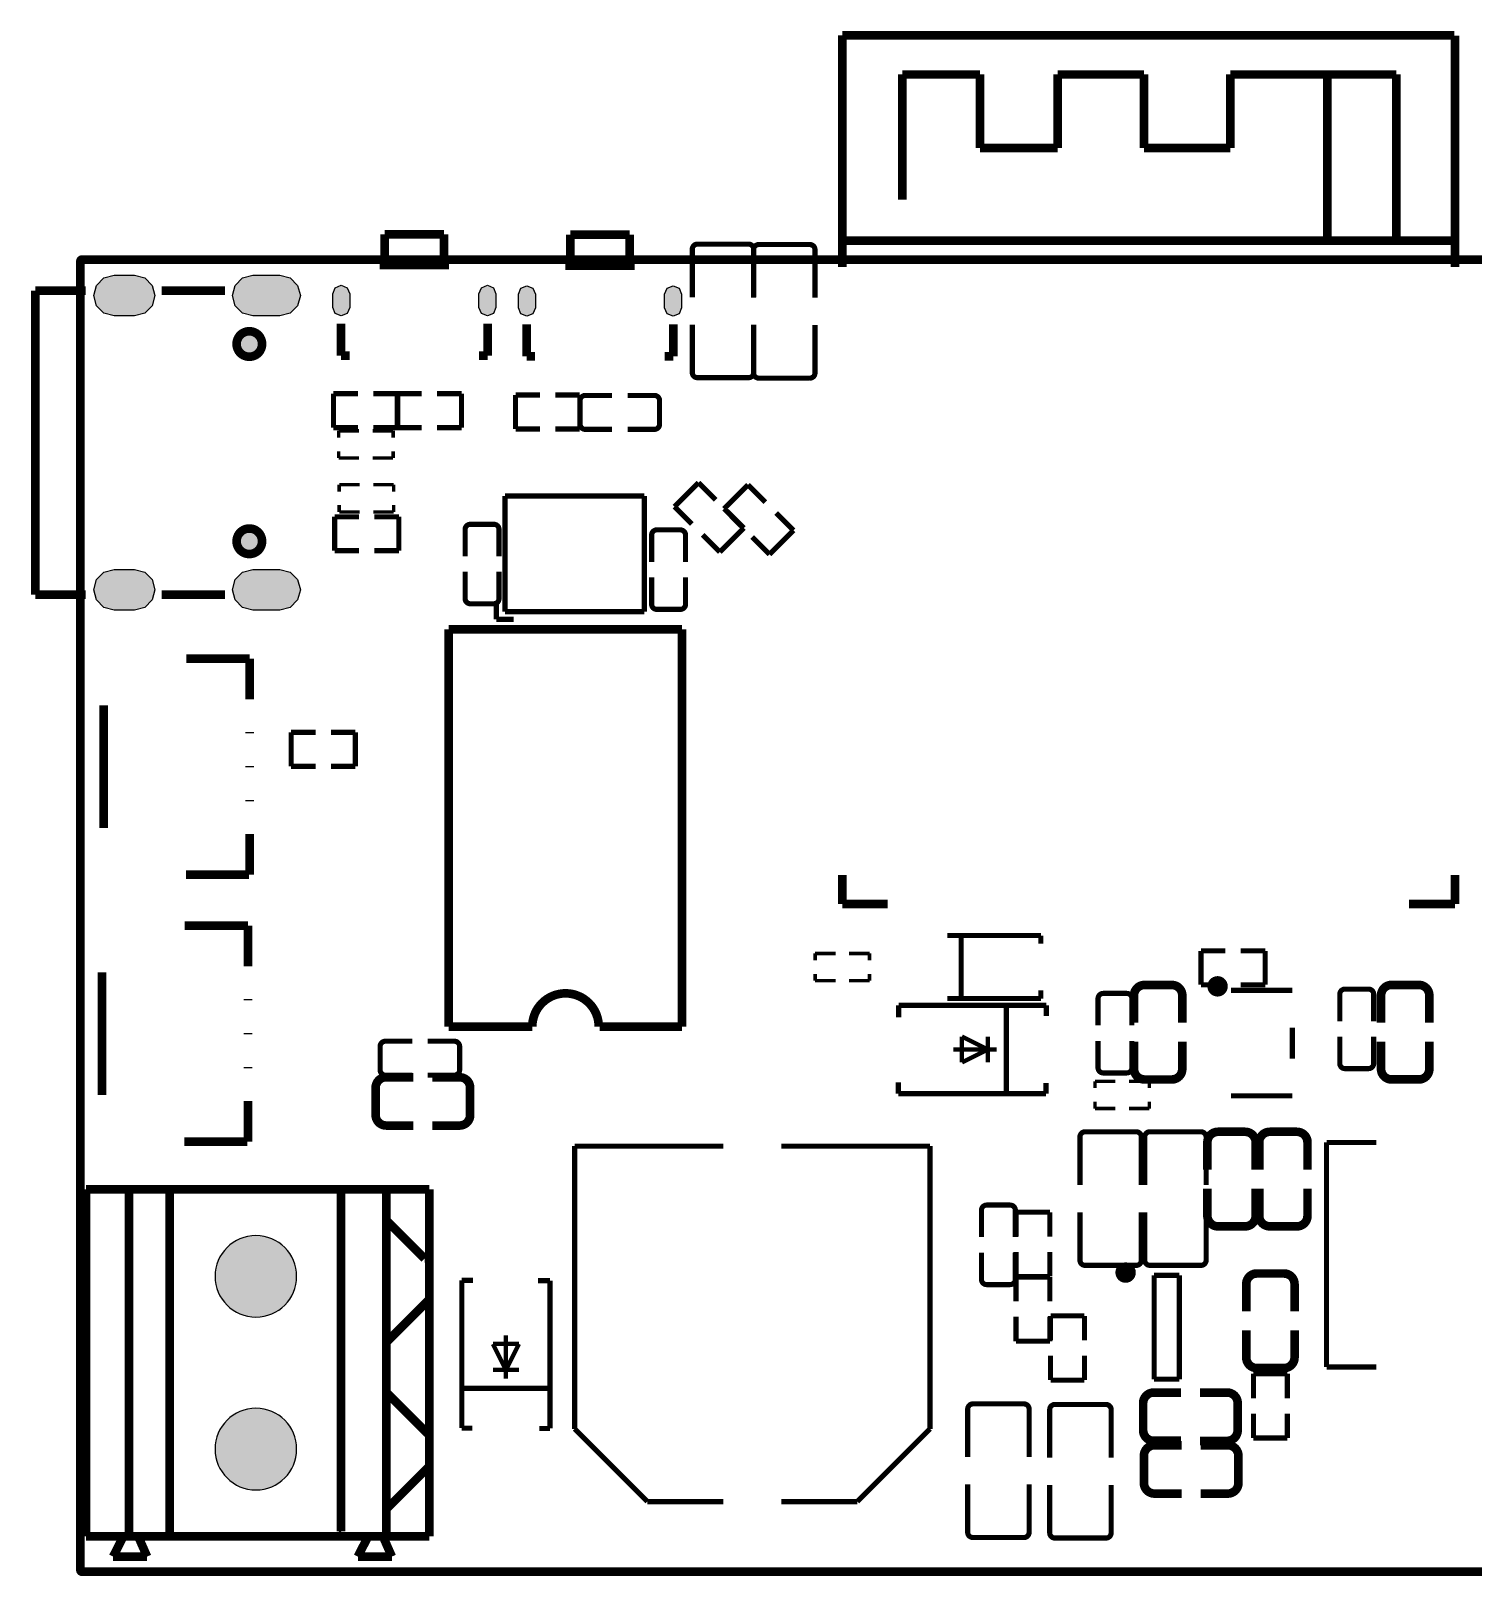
# Model space of a CAD drawing. Header units: millimetres. Extents: x -91.3 to 0.2, y -0.2 to 45.3.
# Drawn here: x -91.33 to -48.9, y -0.18 to 45.25 of the extents above; entities that cross this region are included whole.
import ezdxf

# ---------------------------------------------------------------- set-up
doc = ezdxf.new("R2010")
doc.units = ezdxf.units.MM
doc.header["$MEASUREMENT"] = 0
for name, color, linetype, true_color in [('Board-Outline-Layer', 6, 'Continuous', 0xff00ff), ('Multi-Layer', 9, 'Continuous', 0xc0c0c0), ('Top-Layer', 1, 'Continuous', 0xff0000), ('Top-Silkscreen-Layer', 40, 'Continuous', 0xffcc00)]:
    doc.layers.add(name, color=color, linetype=linetype, true_color=true_color)

msp = doc.modelspace()

# ---------------------------------------------------------------- hatches: boundary and pattern name
at = {"layer": 'Multi-Layer'}
for points in [[(-88.88, 36.872), (-89.18, 36.953), (-89.4, 37.172), (-89.48, 37.472), (-89.4, 37.772), (-89.18, 37.992), (-88.88, 38.072), (-88.28, 38.072), (-87.98, 37.992), (-87.761, 37.772), (-87.68, 37.472), (-87.761, 37.172), (-87.98, 36.953), (-88.28, 36.872)], [(-88.88, 36.872), (-89.18, 36.953), (-89.4, 37.172), (-89.48, 37.472), (-89.4, 37.772), (-89.18, 37.992), (-88.88, 38.072), (-88.28, 38.072), (-87.98, 37.992), (-87.761, 37.772), (-87.68, 37.472), (-87.761, 37.172), (-87.98, 36.953), (-88.28, 36.872)], [(-88.88, 36.872), (-89.18, 36.953), (-89.4, 37.172), (-89.48, 37.472), (-89.4, 37.772), (-89.18, 37.992), (-88.88, 38.072), (-88.28, 38.072), (-87.98, 37.992), (-87.761, 37.772), (-87.68, 37.472), (-87.761, 37.172), (-87.98, 36.953), (-88.28, 36.872)], [(-84.8, 36.872), (-85.1, 36.953), (-85.32, 37.172), (-85.4, 37.472), (-85.32, 37.772), (-85.1, 37.992), (-84.8, 38.072), (-84, 38.072), (-83.7, 37.992), (-83.481, 37.772), (-83.4, 37.472), (-83.481, 37.172), (-83.7, 36.953), (-84, 36.872)], [(-84.8, 36.872), (-85.1, 36.953), (-85.32, 37.172), (-85.4, 37.472), (-85.32, 37.772), (-85.1, 37.992), (-84.8, 38.072), (-84, 38.072), (-83.7, 37.992), (-83.481, 37.772), (-83.4, 37.472), (-83.481, 37.172), (-83.7, 36.953), (-84, 36.872)], [(-84.8, 36.872), (-85.1, 36.953), (-85.32, 37.172), (-85.4, 37.472), (-85.32, 37.772), (-85.1, 37.992), (-84.8, 38.072), (-84, 38.072), (-83.7, 37.992), (-83.481, 37.772), (-83.4, 37.472), (-83.481, 37.172), (-83.7, 36.953), (-84, 36.872)], [(-82.448, 37.524), (-82.375, 37.701), (-82.198, 37.774), (-82.022, 37.701), (-81.948, 37.524), (-81.948, 37.124), (-82.022, 36.947), (-82.198, 36.874), (-82.375, 36.947), (-82.448, 37.124)], [(-82.448, 37.524), (-82.375, 37.701), (-82.198, 37.774), (-82.022, 37.701), (-81.948, 37.524), (-81.948, 37.124), (-82.022, 36.947), (-82.198, 36.874), (-82.375, 36.947), (-82.448, 37.124)], [(-82.448, 37.524), (-82.375, 37.701), (-82.198, 37.774), (-82.022, 37.701), (-81.948, 37.524), (-81.948, 37.124), (-82.022, 36.947), (-82.198, 36.874), (-82.375, 36.947), (-82.448, 37.124)], [(-78.148, 37.524), (-78.075, 37.701), (-77.898, 37.774), (-77.721, 37.701), (-77.648, 37.524), (-77.648, 37.124), (-77.721, 36.947), (-77.898, 36.874), (-78.075, 36.947), (-78.148, 37.124)], [(-78.148, 37.524), (-78.075, 37.701), (-77.898, 37.774), (-77.721, 37.701), (-77.648, 37.524), (-77.648, 37.124), (-77.721, 36.947), (-77.898, 36.874), (-78.075, 36.947), (-78.148, 37.124)], [(-78.148, 37.524), (-78.075, 37.701), (-77.898, 37.774), (-77.721, 37.701), (-77.648, 37.524), (-77.648, 37.124), (-77.721, 36.947), (-77.898, 36.874), (-78.075, 36.947), (-78.148, 37.124)], [(-76.987, 37.511), (-76.914, 37.688), (-76.737, 37.761), (-76.561, 37.688), (-76.487, 37.511), (-76.487, 37.111), (-76.561, 36.934), (-76.737, 36.861), (-76.914, 36.934), (-76.987, 37.111)], [(-76.987, 37.511), (-76.914, 37.688), (-76.737, 37.761), (-76.561, 37.688), (-76.487, 37.511), (-76.487, 37.111), (-76.561, 36.934), (-76.737, 36.861), (-76.914, 36.934), (-76.987, 37.111)], [(-76.987, 37.511), (-76.914, 37.688), (-76.737, 37.761), (-76.561, 37.688), (-76.487, 37.511), (-76.487, 37.111), (-76.561, 36.934), (-76.737, 36.861), (-76.914, 36.934), (-76.987, 37.111)], [(-72.687, 37.511), (-72.614, 37.688), (-72.437, 37.761), (-72.26, 37.688), (-72.187, 37.511), (-72.187, 37.111), (-72.26, 36.934), (-72.437, 36.861), (-72.614, 36.934), (-72.687, 37.111)], [(-72.687, 37.511), (-72.614, 37.688), (-72.437, 37.761), (-72.26, 37.688), (-72.187, 37.511), (-72.187, 37.111), (-72.26, 36.934), (-72.437, 36.861), (-72.614, 36.934), (-72.687, 37.111)], [(-72.687, 37.511), (-72.614, 37.688), (-72.437, 37.761), (-72.26, 37.688), (-72.187, 37.511), (-72.187, 37.111), (-72.26, 36.934), (-72.437, 36.861), (-72.614, 36.934), (-72.687, 37.111)], [(-84.901, 35.672), (-84.826, 35.672), (-84.688, 35.729), (-84.583, 35.835), (-84.525, 35.972), (-84.525, 36.122), (-84.583, 36.259), (-84.688, 36.365), (-84.826, 36.422), (-84.901, 36.422), (-84.975, 36.422), (-85.113, 36.365), (-85.218, 36.259), (-85.276, 36.122), (-85.276, 35.972), (-85.218, 35.835), (-85.113, 35.729), (-84.975, 35.672)], [(-84.901, 29.872), (-84.826, 29.872), (-84.688, 29.929), (-84.583, 30.035), (-84.525, 30.173), (-84.525, 30.322), (-84.583, 30.46), (-84.688, 30.565), (-84.826, 30.622), (-84.901, 30.622), (-84.975, 30.622), (-85.113, 30.565), (-85.218, 30.46), (-85.276, 30.322), (-85.276, 30.173), (-85.218, 30.035), (-85.113, 29.929), (-84.975, 29.872)], [(-88.88, 28.222), (-89.18, 28.302), (-89.4, 28.522), (-89.48, 28.822), (-89.4, 29.122), (-89.18, 29.342), (-88.88, 29.422), (-88.28, 29.422), (-87.98, 29.342), (-87.761, 29.122), (-87.68, 28.822), (-87.761, 28.522), (-87.98, 28.302), (-88.28, 28.222)], [(-88.88, 28.222), (-89.18, 28.302), (-89.4, 28.522), (-89.48, 28.822), (-89.4, 29.122), (-89.18, 29.342), (-88.88, 29.422), (-88.28, 29.422), (-87.98, 29.342), (-87.761, 29.122), (-87.68, 28.822), (-87.761, 28.522), (-87.98, 28.302), (-88.28, 28.222)], [(-88.88, 28.222), (-89.18, 28.302), (-89.4, 28.522), (-89.48, 28.822), (-89.4, 29.122), (-89.18, 29.342), (-88.88, 29.422), (-88.28, 29.422), (-87.98, 29.342), (-87.761, 29.122), (-87.68, 28.822), (-87.761, 28.522), (-87.98, 28.302), (-88.28, 28.222)], [(-84.8, 28.222), (-85.1, 28.302), (-85.32, 28.522), (-85.4, 28.822), (-85.32, 29.122), (-85.1, 29.342), (-84.8, 29.422), (-84, 29.422), (-83.7, 29.342), (-83.481, 29.122), (-83.4, 28.822), (-83.481, 28.522), (-83.7, 28.302), (-84, 28.222)], [(-84.8, 28.222), (-85.1, 28.302), (-85.32, 28.522), (-85.4, 28.822), (-85.32, 29.122), (-85.1, 29.342), (-84.8, 29.422), (-84, 29.422), (-83.7, 29.342), (-83.481, 29.122), (-83.4, 28.822), (-83.481, 28.522), (-83.7, 28.302), (-84, 28.222)], [(-84.8, 28.222), (-85.1, 28.302), (-85.32, 28.522), (-85.4, 28.822), (-85.32, 29.122), (-85.1, 29.342), (-84.8, 29.422), (-84, 29.422), (-83.7, 29.342), (-83.481, 29.122), (-83.4, 28.822), (-83.481, 28.522), (-83.7, 28.302), (-84, 28.222)], [(-85.909, 8.636, 1), (-83.509, 8.636, 1)], [(-85.909, 8.636, 1), (-83.509, 8.636, 1)], [(-85.909, 8.636, 1), (-83.509, 8.636, 1)], [(-85.909, 3.556, 1), (-83.509, 3.556, 1)], [(-85.909, 3.556, 1), (-83.509, 3.556, 1)], [(-85.909, 3.556, 1), (-83.509, 3.556, 1)]]:
    msp.add_hatch(color=256, dxfattribs=at).paths.add_polyline_path(points)
at = {"layer": 'Top-Layer'}
for points in [[(-88.88, 36.872), (-89.18, 36.953), (-89.4, 37.172), (-89.48, 37.472), (-89.4, 37.772), (-89.18, 37.992), (-88.88, 38.072), (-88.28, 38.072), (-87.98, 37.992), (-87.761, 37.772), (-87.68, 37.472), (-87.761, 37.172), (-87.98, 36.953), (-88.28, 36.872)], [(-84.8, 36.872), (-85.1, 36.953), (-85.32, 37.172), (-85.4, 37.472), (-85.32, 37.772), (-85.1, 37.992), (-84.8, 38.072), (-84, 38.072), (-83.7, 37.992), (-83.481, 37.772), (-83.4, 37.472), (-83.481, 37.172), (-83.7, 36.953), (-84, 36.872)], [(-82.448, 37.524), (-82.375, 37.701), (-82.198, 37.774), (-82.022, 37.701), (-81.948, 37.524), (-81.948, 37.124), (-82.022, 36.947), (-82.198, 36.874), (-82.375, 36.947), (-82.448, 37.124)], [(-78.148, 37.524), (-78.075, 37.701), (-77.898, 37.774), (-77.721, 37.701), (-77.648, 37.524), (-77.648, 37.124), (-77.721, 36.947), (-77.898, 36.874), (-78.075, 36.947), (-78.148, 37.124)], [(-76.987, 37.511), (-76.914, 37.688), (-76.737, 37.761), (-76.561, 37.688), (-76.487, 37.511), (-76.487, 37.111), (-76.561, 36.934), (-76.737, 36.861), (-76.914, 36.934), (-76.987, 37.111)], [(-72.687, 37.511), (-72.614, 37.688), (-72.437, 37.761), (-72.26, 37.688), (-72.187, 37.511), (-72.187, 37.111), (-72.26, 36.934), (-72.437, 36.861), (-72.614, 36.934), (-72.687, 37.111)], [(-88.88, 28.222), (-89.18, 28.302), (-89.4, 28.522), (-89.48, 28.822), (-89.4, 29.122), (-89.18, 29.342), (-88.88, 29.422), (-88.28, 29.422), (-87.98, 29.342), (-87.761, 29.122), (-87.68, 28.822), (-87.761, 28.522), (-87.98, 28.302), (-88.28, 28.222)], [(-84.8, 28.222), (-85.1, 28.302), (-85.32, 28.522), (-85.4, 28.822), (-85.32, 29.122), (-85.1, 29.342), (-84.8, 29.422), (-84, 29.422), (-83.7, 29.342), (-83.481, 29.122), (-83.4, 28.822), (-83.481, 28.522), (-83.7, 28.302), (-84, 28.222)], [(-85.909, 8.636, 1), (-83.509, 8.636, 1)], [(-85.909, 3.556, 1), (-83.509, 3.556, 1)]]:
    msp.add_hatch(color=256, dxfattribs=at).paths.add_polyline_path(points)

# ---------------------------------------------------------------- linework, layer by layer
at = {"layer": 'Board-Outline-Layer'}
for points, const_width in [([(-89.819, -0.05, -0.414), (-89.87, 0), (-89.87, 38.481, -0.414), (-89.819, 38.531), (0, 38.531, -0.414), (0.05, 38.481), (0.05, 0, -0.414), (0, -0.05)], 0.254), ([(-85.276, 36.047, 1), (-84.526, 36.047, 1)], 0.254), ([(-85.276, 36.047, 1), (-84.526, 36.047, 1)], 0.0254), ([(-85.276, 30.247, 1), (-84.526, 30.247, 1)], 0.254), ([(-85.276, 30.247, 1), (-84.526, 30.247, 1)], 0.0254)]:
    msp.add_lwpolyline(points, format="xyb", close=True, dxfattribs=dict(at, const_width=const_width))
at = {"layer": 'Multi-Layer'}
for points in [[(-88.88, 36.872), (-89.18, 36.953), (-89.4, 37.172), (-89.48, 37.472), (-89.4, 37.772), (-89.18, 37.992), (-88.88, 38.072), (-88.28, 38.072), (-87.98, 37.992), (-87.761, 37.772), (-87.68, 37.472), (-87.761, 37.172), (-87.98, 36.953), (-88.28, 36.872)], [(-88.88, 36.872), (-89.18, 36.953), (-89.4, 37.172), (-89.48, 37.472), (-89.4, 37.772), (-89.18, 37.992), (-88.88, 38.072), (-88.28, 38.072), (-87.98, 37.992), (-87.761, 37.772), (-87.68, 37.472), (-87.761, 37.172), (-87.98, 36.953), (-88.28, 36.872)], [(-88.88, 36.872), (-89.18, 36.953), (-89.4, 37.172), (-89.48, 37.472), (-89.4, 37.772), (-89.18, 37.992), (-88.88, 38.072), (-88.28, 38.072), (-87.98, 37.992), (-87.761, 37.772), (-87.68, 37.472), (-87.761, 37.172), (-87.98, 36.953), (-88.28, 36.872)], [(-84.8, 36.872), (-85.1, 36.953), (-85.32, 37.172), (-85.4, 37.472), (-85.32, 37.772), (-85.1, 37.992), (-84.8, 38.072), (-84, 38.072), (-83.7, 37.992), (-83.481, 37.772), (-83.4, 37.472), (-83.481, 37.172), (-83.7, 36.953), (-84, 36.872)], [(-84.8, 36.872), (-85.1, 36.953), (-85.32, 37.172), (-85.4, 37.472), (-85.32, 37.772), (-85.1, 37.992), (-84.8, 38.072), (-84, 38.072), (-83.7, 37.992), (-83.481, 37.772), (-83.4, 37.472), (-83.481, 37.172), (-83.7, 36.953), (-84, 36.872)], [(-84.8, 36.872), (-85.1, 36.953), (-85.32, 37.172), (-85.4, 37.472), (-85.32, 37.772), (-85.1, 37.992), (-84.8, 38.072), (-84, 38.072), (-83.7, 37.992), (-83.481, 37.772), (-83.4, 37.472), (-83.481, 37.172), (-83.7, 36.953), (-84, 36.872)], [(-82.448, 37.524), (-82.375, 37.701), (-82.198, 37.774), (-82.022, 37.701), (-81.948, 37.524), (-81.948, 37.124), (-82.022, 36.947), (-82.198, 36.874), (-82.375, 36.947), (-82.448, 37.124)], [(-82.448, 37.524), (-82.375, 37.701), (-82.198, 37.774), (-82.022, 37.701), (-81.948, 37.524), (-81.948, 37.124), (-82.022, 36.947), (-82.198, 36.874), (-82.375, 36.947), (-82.448, 37.124)], [(-82.448, 37.524), (-82.375, 37.701), (-82.198, 37.774), (-82.022, 37.701), (-81.948, 37.524), (-81.948, 37.124), (-82.022, 36.947), (-82.198, 36.874), (-82.375, 36.947), (-82.448, 37.124)], [(-78.148, 37.524), (-78.075, 37.701), (-77.898, 37.774), (-77.721, 37.701), (-77.648, 37.524), (-77.648, 37.124), (-77.721, 36.947), (-77.898, 36.874), (-78.075, 36.947), (-78.148, 37.124)], [(-78.148, 37.524), (-78.075, 37.701), (-77.898, 37.774), (-77.721, 37.701), (-77.648, 37.524), (-77.648, 37.124), (-77.721, 36.947), (-77.898, 36.874), (-78.075, 36.947), (-78.148, 37.124)], [(-78.148, 37.524), (-78.075, 37.701), (-77.898, 37.774), (-77.721, 37.701), (-77.648, 37.524), (-77.648, 37.124), (-77.721, 36.947), (-77.898, 36.874), (-78.075, 36.947), (-78.148, 37.124)], [(-76.987, 37.511), (-76.914, 37.688), (-76.737, 37.761), (-76.561, 37.688), (-76.487, 37.511), (-76.487, 37.111), (-76.561, 36.934), (-76.737, 36.861), (-76.914, 36.934), (-76.987, 37.111)], [(-76.987, 37.511), (-76.914, 37.688), (-76.737, 37.761), (-76.561, 37.688), (-76.487, 37.511), (-76.487, 37.111), (-76.561, 36.934), (-76.737, 36.861), (-76.914, 36.934), (-76.987, 37.111)], [(-76.987, 37.511), (-76.914, 37.688), (-76.737, 37.761), (-76.561, 37.688), (-76.487, 37.511), (-76.487, 37.111), (-76.561, 36.934), (-76.737, 36.861), (-76.914, 36.934), (-76.987, 37.111)], [(-72.687, 37.511), (-72.614, 37.688), (-72.437, 37.761), (-72.26, 37.688), (-72.187, 37.511), (-72.187, 37.111), (-72.26, 36.934), (-72.437, 36.861), (-72.614, 36.934), (-72.687, 37.111)], [(-72.687, 37.511), (-72.614, 37.688), (-72.437, 37.761), (-72.26, 37.688), (-72.187, 37.511), (-72.187, 37.111), (-72.26, 36.934), (-72.437, 36.861), (-72.614, 36.934), (-72.687, 37.111)], [(-72.687, 37.511), (-72.614, 37.688), (-72.437, 37.761), (-72.26, 37.688), (-72.187, 37.511), (-72.187, 37.111), (-72.26, 36.934), (-72.437, 36.861), (-72.614, 36.934), (-72.687, 37.111)], [(-88.88, 28.222), (-89.18, 28.302), (-89.4, 28.522), (-89.48, 28.822), (-89.4, 29.122), (-89.18, 29.342), (-88.88, 29.422), (-88.28, 29.422), (-87.98, 29.342), (-87.761, 29.122), (-87.68, 28.822), (-87.761, 28.522), (-87.98, 28.302), (-88.28, 28.222)], [(-88.88, 28.222), (-89.18, 28.302), (-89.4, 28.522), (-89.48, 28.822), (-89.4, 29.122), (-89.18, 29.342), (-88.88, 29.422), (-88.28, 29.422), (-87.98, 29.342), (-87.761, 29.122), (-87.68, 28.822), (-87.761, 28.522), (-87.98, 28.302), (-88.28, 28.222)], [(-88.88, 28.222), (-89.18, 28.302), (-89.4, 28.522), (-89.48, 28.822), (-89.4, 29.122), (-89.18, 29.342), (-88.88, 29.422), (-88.28, 29.422), (-87.98, 29.342), (-87.761, 29.122), (-87.68, 28.822), (-87.761, 28.522), (-87.98, 28.302), (-88.28, 28.222)], [(-84.8, 28.222), (-85.1, 28.302), (-85.32, 28.522), (-85.4, 28.822), (-85.32, 29.122), (-85.1, 29.342), (-84.8, 29.422), (-84, 29.422), (-83.7, 29.342), (-83.481, 29.122), (-83.4, 28.822), (-83.481, 28.522), (-83.7, 28.302), (-84, 28.222)], [(-84.8, 28.222), (-85.1, 28.302), (-85.32, 28.522), (-85.4, 28.822), (-85.32, 29.122), (-85.1, 29.342), (-84.8, 29.422), (-84, 29.422), (-83.7, 29.342), (-83.481, 29.122), (-83.4, 28.822), (-83.481, 28.522), (-83.7, 28.302), (-84, 28.222)], [(-84.8, 28.222), (-85.1, 28.302), (-85.32, 28.522), (-85.4, 28.822), (-85.32, 29.122), (-85.1, 29.342), (-84.8, 29.422), (-84, 29.422), (-83.7, 29.342), (-83.481, 29.122), (-83.4, 28.822), (-83.481, 28.522), (-83.7, 28.302), (-84, 28.222)]]:
    msp.add_lwpolyline(points, close=True, dxfattribs=at)
at = {"layer": 'Multi-Layer', "const_width": 0.0254}
for points in [[(-84.901, 35.672), (-84.826, 35.672), (-84.688, 35.729), (-84.583, 35.835), (-84.525, 35.972), (-84.525, 36.122), (-84.583, 36.259), (-84.688, 36.365), (-84.826, 36.422), (-84.901, 36.422), (-84.975, 36.422), (-85.113, 36.365), (-85.218, 36.259), (-85.276, 36.122), (-85.276, 35.972), (-85.218, 35.835), (-85.113, 35.729), (-84.975, 35.672)], [(-84.901, 29.872), (-84.826, 29.872), (-84.688, 29.929), (-84.583, 30.035), (-84.525, 30.173), (-84.525, 30.322), (-84.583, 30.46), (-84.688, 30.565), (-84.826, 30.622), (-84.901, 30.622), (-84.975, 30.622), (-85.113, 30.565), (-85.218, 30.46), (-85.276, 30.322), (-85.276, 30.173), (-85.218, 30.035), (-85.113, 29.929), (-84.975, 29.872)]]:
    msp.add_lwpolyline(points, close=True, dxfattribs=at)
at = {"layer": 'Multi-Layer'}
for points in [[(-85.909, 8.636, 1), (-83.509, 8.636, 1)], [(-85.909, 8.636, 1), (-83.509, 8.636, 1)], [(-85.909, 8.636, 1), (-83.509, 8.636, 1)], [(-85.909, 3.556, 1), (-83.509, 3.556, 1)], [(-85.909, 3.556, 1), (-83.509, 3.556, 1)], [(-85.909, 3.556, 1), (-83.509, 3.556, 1)]]:
    msp.add_lwpolyline(points, format="xyb", close=True, dxfattribs=at)
at = {"layer": 'Top-Layer'}
for points in [[(-88.88, 36.872), (-89.18, 36.953), (-89.4, 37.172), (-89.48, 37.472), (-89.4, 37.772), (-89.18, 37.992), (-88.88, 38.072), (-88.28, 38.072), (-87.98, 37.992), (-87.761, 37.772), (-87.68, 37.472), (-87.761, 37.172), (-87.98, 36.953), (-88.28, 36.872)], [(-84.8, 36.872), (-85.1, 36.953), (-85.32, 37.172), (-85.4, 37.472), (-85.32, 37.772), (-85.1, 37.992), (-84.8, 38.072), (-84, 38.072), (-83.7, 37.992), (-83.481, 37.772), (-83.4, 37.472), (-83.481, 37.172), (-83.7, 36.953), (-84, 36.872)], [(-82.448, 37.524), (-82.375, 37.701), (-82.198, 37.774), (-82.022, 37.701), (-81.948, 37.524), (-81.948, 37.124), (-82.022, 36.947), (-82.198, 36.874), (-82.375, 36.947), (-82.448, 37.124)], [(-78.148, 37.524), (-78.075, 37.701), (-77.898, 37.774), (-77.721, 37.701), (-77.648, 37.524), (-77.648, 37.124), (-77.721, 36.947), (-77.898, 36.874), (-78.075, 36.947), (-78.148, 37.124)], [(-76.987, 37.511), (-76.914, 37.688), (-76.737, 37.761), (-76.561, 37.688), (-76.487, 37.511), (-76.487, 37.111), (-76.561, 36.934), (-76.737, 36.861), (-76.914, 36.934), (-76.987, 37.111)], [(-72.687, 37.511), (-72.614, 37.688), (-72.437, 37.761), (-72.26, 37.688), (-72.187, 37.511), (-72.187, 37.111), (-72.26, 36.934), (-72.437, 36.861), (-72.614, 36.934), (-72.687, 37.111)], [(-88.88, 28.222), (-89.18, 28.302), (-89.4, 28.522), (-89.48, 28.822), (-89.4, 29.122), (-89.18, 29.342), (-88.88, 29.422), (-88.28, 29.422), (-87.98, 29.342), (-87.761, 29.122), (-87.68, 28.822), (-87.761, 28.522), (-87.98, 28.302), (-88.28, 28.222)], [(-84.8, 28.222), (-85.1, 28.302), (-85.32, 28.522), (-85.4, 28.822), (-85.32, 29.122), (-85.1, 29.342), (-84.8, 29.422), (-84, 29.422), (-83.7, 29.342), (-83.481, 29.122), (-83.4, 28.822), (-83.481, 28.522), (-83.7, 28.302), (-84, 28.222)]]:
    msp.add_lwpolyline(points, close=True, dxfattribs=at)
for points in [[(-85.909, 8.636, 1), (-83.509, 8.636, 1)], [(-85.909, 3.556, 1), (-83.509, 3.556, 1)]]:
    msp.add_lwpolyline(points, format="xyb", close=True, dxfattribs=at)
at = {"layer": 'Top-Silkscreen-Layer'}
for points, const_width in [([(-67.454, 38.307), (-67.454, 45.126)], 0.254), ([(-67.454, 45.126), (-49.454, 45.126)], 0.254), ([(-49.437, 38.307), (-49.437, 45.114)], 0.254), ([(-65.693, 43.971), (-63.407, 43.971)], 0.254), ([(-65.693, 40.288), (-65.693, 43.971)], 0.254), ([(-63.407, 41.812), (-63.407, 43.971)], 0.254), ([(-61.121, 43.971), (-58.581, 43.971)], 0.254), ([(-61.121, 41.812), (-61.121, 43.971)], 0.254), ([(-58.581, 41.812), (-58.581, 43.971)], 0.254), ([(-56.041, 43.971), (-53.188, 43.971)], 0.254), ([(-56.041, 41.812), (-56.041, 43.971)], 0.254), ([(-53.392, 43.971), (-51.156, 43.971)], 0.254), ([(-53.188, 39.086), (-53.188, 43.971)], 0.254), ([(-51.156, 39.086), (-51.156, 43.971)], 0.254), ([(-63.407, 41.812), (-61.121, 41.812)], 0.254), ([(-58.581, 41.812), (-56.041, 41.812)], 0.254), ([(-80.923, 39.274), (-79.173, 39.274)], 0.254), ([(-80.923, 38.367), (-80.923, 39.274)], 0.254), ([(-79.173, 38.367), (-79.173, 39.274)], 0.254), ([(-75.462, 39.261), (-73.712, 39.261)], 0.254), ([(-75.462, 38.354), (-75.462, 39.261)], 0.254), ([(-73.712, 38.354), (-73.712, 39.261)], 0.254), ([(-67.454, 39.086), (-49.437, 39.086)], 0.254), ([(-71.871, 37.422), (-71.871, 38.832)], 0.152), ([(-71.719, 38.984), (-70.217, 38.984)], 0.152), ([(-70.068, 37.409), (-70.068, 38.819)], 0.152), ([(-70.064, 37.422), (-70.064, 38.832)], 0.152), ([(-69.916, 38.971), (-68.413, 38.971)], 0.152), ([(-68.261, 37.409), (-68.261, 38.819)], 0.152), ([(-81.067, 38.367), (-79.029, 38.367)], 0.254), ([(-75.606, 38.354), (-73.568, 38.354)], 0.254), ([(-91.2, 37.616), (-89.719, 37.616)], 0.254), ([(-91.2, 28.676), (-91.2, 37.616)], 0.254), ([(-87.482, 37.616), (-85.619, 37.616)], 0.254), ([(-82.207, 35.7), (-82.207, 36.643)], 0.254), ([(-77.889, 35.7), (-77.889, 36.643)], 0.254), ([(-76.746, 35.687), (-76.746, 36.63)], 0.254), ([(-72.428, 35.687), (-72.428, 36.63)], 0.254), ([(-71.871, 35.209), (-71.871, 36.619)], 0.152), ([(-70.068, 35.197), (-70.068, 36.607)], 0.152), ([(-70.064, 35.209), (-70.064, 36.619)], 0.152), ([(-68.261, 35.197), (-68.261, 36.607)], 0.152), ([(-82.207, 35.7), (-81.954, 35.7)], 0.254), ([(-78.142, 35.7), (-77.889, 35.7)], 0.254), ([(-76.746, 35.687), (-76.493, 35.687)], 0.254), ([(-72.681, 35.687), (-72.428, 35.687)], 0.254), ([(-71.719, 35.057), (-70.217, 35.057)], 0.152), ([(-69.916, 35.044), (-68.413, 35.044)], 0.152), ([(-82.427, 34.585), (-82.427, 33.588)], 0.152), ([(-81.709, 34.585), (-82.427, 34.585)], 0.152), ([(-80.538, 34.585), (-81.256, 34.585)], 0.152), ([(-80.547, 34.585), (-80.547, 33.588)], 0.152), ([(-79.829, 34.585), (-80.547, 34.585)], 0.152), ([(-80.538, 34.585), (-80.538, 33.588)], 0.152), ([(-78.658, 34.585), (-79.377, 34.585)], 0.152), ([(-78.658, 34.585), (-78.658, 33.588)], 0.152), ([(-77.069, 34.547), (-77.069, 33.55)], 0.152), ([(-76.351, 34.547), (-77.069, 34.547)], 0.152), ([(-75.181, 34.547), (-75.899, 34.547)], 0.152), ([(-75.181, 34.547), (-75.181, 33.55)], 0.152), ([(-75.018, 34.535), (-74.228, 34.535)], 0.152), ([(-73.776, 34.535), (-72.986, 34.535)], 0.152), ([(-75.171, 34.382), (-75.171, 33.69)], 0.152), ([(-72.833, 34.382), (-72.833, 33.69)], 0.152), ([(-81.709, 33.588), (-82.427, 33.588)], 0.152), ([(-80.538, 33.588), (-81.256, 33.588)], 0.152), ([(-79.829, 33.588), (-80.547, 33.588)], 0.152), ([(-78.658, 33.588), (-79.377, 33.588)], 0.152), ([(-76.351, 33.55), (-77.069, 33.55)], 0.152), ([(-75.181, 33.55), (-75.899, 33.55)], 0.152), ([(-82.271, 33.296), (-82.271, 33.496)], 0.102), ([(-82.271, 33.496), (-81.671, 33.496)], 0.102), ([(-81.271, 33.496), (-80.671, 33.496)], 0.102), ([(-80.671, 33.296), (-80.671, 33.496)], 0.102), ([(-75.018, 33.537), (-74.228, 33.537)], 0.152), ([(-73.776, 33.537), (-72.986, 33.537)], 0.152), ([(-82.271, 32.696), (-82.271, 32.896)], 0.102), ([(-82.271, 32.696), (-81.671, 32.696)], 0.102), ([(-81.271, 32.696), (-80.671, 32.696)], 0.102), ([(-80.671, 32.696), (-80.671, 32.896)], 0.102), ([(-82.258, 31.709), (-82.258, 31.909)], 0.102), ([(-82.258, 31.909), (-81.658, 31.909)], 0.102), ([(-81.258, 31.909), (-80.658, 31.909)], 0.102), ([(-80.658, 31.709), (-80.658, 31.909)], 0.102), ([(-71.689, 31.97), (-72.394, 31.265)], 0.152), ([(-71.182, 31.462), (-71.689, 31.97)], 0.152), ([(-70.229, 31.907), (-70.934, 31.202)], 0.152), ([(-69.721, 31.399), (-70.229, 31.907)], 0.152), ([(-82.258, 31.109), (-82.258, 31.309)], 0.102), ([(-80.658, 31.109), (-80.658, 31.309)], 0.102), ([(-77.379, 31.579), (-73.279, 31.579)], 0.152), ([(-77.379, 28.179), (-77.379, 31.579)], 0.152), ([(-73.279, 28.179), (-73.279, 31.579)], 0.152), ([(-82.391, 30.966), (-82.391, 29.969)], 0.152), ([(-81.672, 30.966), (-82.391, 30.966)], 0.152), ([(-82.258, 31.109), (-81.658, 31.109)], 0.102), ([(-81.258, 31.109), (-80.658, 31.109)], 0.102), ([(-80.502, 30.966), (-81.22, 30.966)], 0.152), ([(-80.502, 30.966), (-80.502, 29.969)], 0.152), ([(-71.887, 30.757), (-72.394, 31.265)], 0.152), ([(-70.426, 30.694), (-70.934, 31.202)], 0.152), ([(-70.354, 30.635), (-70.862, 31.143)], 0.152), ([(-68.893, 30.571), (-69.401, 31.079)], 0.152), ([(-78.553, 30.595), (-78.553, 29.805)], 0.152), ([(-77.708, 30.747), (-78.401, 30.747)], 0.152), ([(-77.556, 30.595), (-77.556, 29.805)], 0.152), ([(-73.067, 29.639), (-73.067, 30.43)], 0.152), ([(-72.914, 30.582), (-72.222, 30.582)], 0.152), ([(-72.069, 29.639), (-72.069, 30.43)], 0.152), ([(-71.059, 29.93), (-71.567, 30.437)], 0.152), ([(-70.354, 30.635), (-71.059, 29.93)], 0.152), ([(-69.599, 29.866), (-70.106, 30.374)], 0.152), ([(-68.893, 30.571), (-69.599, 29.866)], 0.152), ([(-81.672, 29.969), (-82.391, 29.969)], 0.152), ([(-80.502, 29.969), (-81.22, 29.969)], 0.152), ([(-78.553, 29.352), (-78.553, 28.562)], 0.152), ([(-77.556, 29.352), (-77.556, 28.562)], 0.152), ([(-73.067, 28.397), (-73.067, 29.187)], 0.152), ([(-72.069, 28.397), (-72.069, 29.187)], 0.152), ([(-91.2, 28.676), (-89.719, 28.676)], 0.254), ([(-87.482, 28.676), (-85.619, 28.676)], 0.254), ([(-77.708, 28.41), (-78.401, 28.41)], 0.152), ([(-77.635, 27.953), (-77.635, 28.461)], 0.152), ([(-77.379, 28.179), (-73.279, 28.179)], 0.152), ([(-72.914, 28.245), (-72.222, 28.245)], 0.152), ([(-79.034, 27.662), (-72.176, 27.662)], 0.254), ([(-79.034, 15.978), (-79.034, 27.662)], 0.254), ([(-77.635, 27.953), (-77.127, 27.953)], 0.152), ([(-72.176, 15.978), (-72.176, 27.662)], 0.254), ([(-86.756, 26.797), (-84.887, 26.797)], 0.254), ([(-84.887, 25.603), (-84.887, 26.797)], 0.254), ([(-89.187, 21.822), (-89.187, 25.422)], 0.254), ([(-84.887, 24.603), (-84.887, 24.641)], 0.254), ([(-83.672, 24.629), (-82.954, 24.629)], 0.152), ([(-83.672, 23.631), (-83.672, 24.629)], 0.152), ([(-82.502, 24.629), (-81.784, 24.629)], 0.152), ([(-81.784, 23.631), (-81.784, 24.629)], 0.152), ([(-84.887, 23.603), (-84.887, 23.641)], 0.254), ([(-83.672, 23.631), (-82.954, 23.631)], 0.152), ([(-82.502, 23.631), (-81.784, 23.631)], 0.152), ([(-84.887, 22.603), (-84.887, 22.641)], 0.254), ([(-84.887, 20.447), (-84.887, 21.641)], 0.254), ([(-86.769, 20.447), (-84.914, 20.447)], 0.254), ([(-67.454, 19.587), (-67.454, 20.434)], 0.254), ([(-49.437, 19.587), (-49.437, 20.434)], 0.254), ([(-67.454, 19.587), (-66.12, 19.587)], 0.254), ([(-50.787, 19.587), (-49.437, 19.587)], 0.254), ([(-86.805, 18.947), (-84.936, 18.947)], 0.254), ([(-84.936, 17.753), (-84.936, 18.947)], 0.254), ([(-64.368, 18.655), (-61.616, 18.655)], 0.152), ([(-63.959, 16.803), (-63.959, 18.655)], 0.152), ([(-61.616, 18.412), (-61.616, 18.655)], 0.152), ([(-68.257, 18.129), (-68.257, 17.929)], 0.102), ([(-67.657, 18.129), (-68.257, 18.129)], 0.102), ([(-66.657, 18.129), (-67.257, 18.129)], 0.102), ([(-66.657, 18.129), (-66.657, 17.929)], 0.102), ([(-56.905, 18.204), (-56.905, 17.207)], 0.152), ([(-56.187, 18.204), (-56.905, 18.204)], 0.152), ([(-55.016, 18.204), (-55.735, 18.204)], 0.152), ([(-55.016, 18.204), (-55.016, 17.207)], 0.152), ([(-89.236, 13.972), (-89.236, 17.572)], 0.254), ([(-68.257, 17.529), (-68.257, 17.329)], 0.102), ([(-67.657, 17.329), (-68.257, 17.329)], 0.102), ([(-66.657, 17.329), (-67.257, 17.329)], 0.102), ([(-66.657, 17.529), (-66.657, 17.329)], 0.102), ([(-58.566, 17.203), (-57.766, 17.203)], 0.254), ([(-56.187, 17.207), (-56.905, 17.207)], 0.152), ([(-55.016, 17.207), (-55.735, 17.207)], 0.152), ([(-50.498, 17.204), (-51.298, 17.204)], 0.254), ([(-84.936, 16.753), (-84.936, 16.791)], 0.254), ([(-64.368, 16.803), (-61.616, 16.803)], 0.152), ([(-61.616, 16.803), (-61.616, 17.046)], 0.152), ([(-59.935, 16.011), (-59.935, 16.801)], 0.152), ([(-59.782, 16.954), (-59.09, 16.954)], 0.152), ([(-58.938, 16.011), (-58.938, 16.801)], 0.152), ([(-58.876, 16.893), (-58.876, 16.093)], 0.254), ([(-57.456, 16.893), (-57.456, 16.093)], 0.254), ([(-56.019, 17.045), (-54.217, 17.045)], 0.152), ([(-52.823, 16.928), (-52.823, 16.138)], 0.152), ([(-51.978, 17.081), (-52.67, 17.081)], 0.152), ([(-51.826, 16.928), (-51.826, 16.138)], 0.152), ([(-51.608, 16.094), (-51.608, 16.894)], 0.254), ([(-50.189, 16.094), (-50.189, 16.894)], 0.254), ([(-65.8, 16.246), (-65.8, 16.604)], 0.152), ([(-61.454, 16.604), (-65.8, 16.604)], 0.152), ([(-62.633, 13.995), (-62.633, 16.592)], 0.152), ([(-61.454, 16.293), (-61.454, 16.604)], 0.152), ([(-84.936, 15.753), (-84.936, 15.791)], 0.254), ([(-79.034, 15.978), (-76.578, 15.978)], 0.254), ([(-74.594, 15.978), (-72.176, 15.978)], 0.254), ([(-54.217, 15.039), (-54.217, 15.949)], 0.152), ([(-81.053, 15.396), (-81.053, 14.703)], 0.152), ([(-80.9, 15.548), (-80.11, 15.548)], 0.152), ([(-79.658, 15.548), (-78.868, 15.548)], 0.152), ([(-78.715, 15.396), (-78.715, 14.703)], 0.152), ([(-63.937, 15.306), (-63.937, 15.687)], 0.127), ([(-63.175, 15.306), (-63.937, 15.687)], 0.127), ([(-63.175, 15.306), (-63.175, 15.687)], 0.127), ([(-59.935, 14.769), (-59.935, 15.559)], 0.152), ([(-58.938, 14.769), (-58.938, 15.559)], 0.152), ([(-58.876, 15.533), (-58.876, 14.733)], 0.254), ([(-57.457, 15.533), (-57.457, 14.733)], 0.254), ([(-52.823, 15.686), (-52.823, 14.896)], 0.152), ([(-51.826, 15.686), (-51.826, 14.896)], 0.152), ([(-51.609, 14.733), (-51.609, 15.533)], 0.254), ([(-50.189, 14.733), (-50.189, 15.533)], 0.254), ([(-62.921, 15.306), (-64.191, 15.306)], 0.127), ([(-63.937, 14.925), (-63.937, 15.306)], 0.127), ([(-63.937, 14.925), (-63.175, 15.306)], 0.127), ([(-63.175, 14.925), (-63.175, 15.306)], 0.127), ([(-84.936, 14.753), (-84.936, 14.791)], 0.254), ([(-80.076, 14.49), (-80.876, 14.49)], 0.254), ([(-80.9, 14.551), (-80.11, 14.551)], 0.152), ([(-79.658, 14.551), (-78.868, 14.551)], 0.152), ([(-78.716, 14.489), (-79.516, 14.489)], 0.254), ([(-59.782, 14.616), (-59.09, 14.616)], 0.152), ([(-58.566, 14.423), (-57.766, 14.423)], 0.254), ([(-51.978, 14.743), (-52.67, 14.743)], 0.152), ([(-50.499, 14.424), (-51.299, 14.424)], 0.254), ([(-81.186, 14.18), (-81.186, 13.38)], 0.254), ([(-78.406, 14.179), (-78.406, 13.379)], 0.254), ([(-65.81, 14.007), (-65.81, 14.337)], 0.152), ([(-61.463, 14.007), (-61.463, 14.318)], 0.152), ([(-60.026, 14.37), (-60.026, 14.17)], 0.102), ([(-59.426, 14.37), (-60.026, 14.37)], 0.102), ([(-58.426, 14.37), (-59.026, 14.37)], 0.102), ([(-58.426, 14.37), (-58.426, 14.17)], 0.102), ([(-84.936, 12.597), (-84.936, 13.791)], 0.254), ([(-61.463, 14.007), (-65.81, 14.007)], 0.152), ([(-60.026, 13.77), (-60.026, 13.57)], 0.102), ([(-58.426, 13.77), (-58.426, 13.57)], 0.102), ([(-56.019, 13.943), (-54.217, 13.943)], 0.152), ([(-80.076, 13.07), (-80.876, 13.07)], 0.254), ([(-78.716, 13.069), (-79.516, 13.069)], 0.254), ([(-59.426, 13.57), (-60.026, 13.57)], 0.102), ([(-58.426, 13.57), (-59.026, 13.57)], 0.102), ([(-86.818, 12.597), (-84.963, 12.597)], 0.254), ([(-60.467, 11.323), (-60.467, 12.733)], 0.152), ([(-60.314, 12.886), (-58.812, 12.886)], 0.152), ([(-58.66, 11.323), (-58.66, 12.733)], 0.152), ([(-58.562, 11.323), (-58.562, 12.733)], 0.152), ([(-58.409, 12.886), (-56.907, 12.886)], 0.152), ([(-56.755, 11.323), (-56.755, 12.733)], 0.152), ([(-55.607, 12.885), (-56.407, 12.885)], 0.254), ([(-54.083, 12.885), (-54.883, 12.885)], 0.254), ([(-75.33, 12.465), (-70.957, 12.465)], 0.152), ([(-75.33, 4.149), (-75.33, 12.465)], 0.152), ([(-69.252, 12.465), (-64.878, 12.465)], 0.152), ([(-64.878, 4.149), (-64.878, 12.465)], 0.152), ([(-56.717, 11.775), (-56.717, 12.575)], 0.254), ([(-55.297, 11.775), (-55.297, 12.575)], 0.254), ([(-55.193, 11.775), (-55.193, 12.575)], 0.254), ([(-53.773, 11.775), (-53.773, 12.575)], 0.254), ([(-53.213, 12.573), (-51.751, 12.573)], 0.152), ([(-53.213, 5.969), (-53.213, 12.573)], 0.152), ([(-89.709, 0.996), (-89.709, 11.196)], 0.254), ([(-89.709, 11.196), (-79.609, 11.196)], 0.254), ([(-88.438, 1.106), (-88.438, 11.086)], 0.254), ([(-87.249, 1.106), (-87.249, 11.086)], 0.254), ([(-82.207, 1.14), (-82.207, 11.086)], 0.254), ([(-80.871, 1.106), (-80.871, 11.086)], 0.254), ([(-79.609, 0.996), (-79.609, 11.196)], 0.254), ([(-56.717, 10.415), (-56.717, 11.215)], 0.254), ([(-55.297, 10.415), (-55.297, 11.215)], 0.254), ([(-55.193, 10.415), (-55.193, 11.215)], 0.254), ([(-53.773, 10.415), (-53.773, 11.215)], 0.254), ([(-63.364, 10.578), (-63.364, 9.788)], 0.152), ([(-62.519, 10.731), (-63.211, 10.731)], 0.152), ([(-62.367, 10.578), (-62.367, 9.788)], 0.152), ([(-62.348, 10.521), (-61.351, 10.521)], 0.152), ([(-62.348, 10.521), (-62.348, 9.803)], 0.152), ([(-61.351, 10.521), (-61.351, 9.803)], 0.152), ([(-60.467, 9.111), (-60.467, 10.521)], 0.152), ([(-58.66, 9.111), (-58.66, 10.521)], 0.152), ([(-58.562, 9.111), (-58.562, 10.521)], 0.152), ([(-56.755, 9.111), (-56.755, 10.521)], 0.152), ([(-80.871, 10.283), (-79.747, 9.16)], 0.254), ([(-55.607, 10.105), (-56.407, 10.105)], 0.254), ([(-54.083, 10.105), (-54.883, 10.105)], 0.254), ([(-79.747, 9.16), (-79.649, 9.16)], 0.254), ([(-63.364, 9.336), (-63.364, 8.546)], 0.152), ([(-62.367, 9.336), (-62.367, 8.546)], 0.152), ([(-62.348, 9.351), (-62.348, 8.633)], 0.152), ([(-61.351, 9.351), (-61.351, 8.633)], 0.152), ([(-62.348, 8.633), (-61.351, 8.633)], 0.152), ([(-62.348, 8.616), (-61.351, 8.616)], 0.152), ([(-62.348, 8.616), (-62.348, 7.898)], 0.152), ([(-61.351, 8.616), (-61.351, 7.898)], 0.152), ([(-60.314, 8.958), (-58.812, 8.958)], 0.152), ([(-58.409, 8.958), (-56.907, 8.958)], 0.152), ([(-58.284, 8.663), (-57.541, 8.663)], 0.152), ([(-58.284, 5.611), (-58.284, 8.663)], 0.152), ([(-57.541, 5.611), (-57.541, 8.663)], 0.152), ([(-54.464, 8.719), (-55.264, 8.719)], 0.254), ([(-78.652, 8.52), (-78.322, 8.52)], 0.152), ([(-78.652, 4.173), (-78.652, 8.52)], 0.152), ([(-76.413, 8.51), (-76.055, 8.51)], 0.152), ([(-76.055, 4.164), (-76.055, 8.51)], 0.152), ([(-62.519, 8.393), (-63.211, 8.393)], 0.152), ([(-55.574, 7.609), (-55.574, 8.409)], 0.254), ([(-54.154, 7.609), (-54.154, 8.409)], 0.254), ([(-80.871, 6.693), (-79.649, 7.915)], 0.254), ([(-62.348, 7.446), (-62.348, 6.728)], 0.152), ([(-61.351, 7.446), (-61.351, 6.728)], 0.152), ([(-61.332, 7.473), (-60.335, 7.473)], 0.152), ([(-61.332, 7.473), (-61.332, 6.755)], 0.152), ([(-60.335, 7.473), (-60.335, 6.755)], 0.152), ([(-80.871, 6.569), (-80.871, 6.693)], 0.254), ([(-77.353, 5.631), (-77.353, 6.901)], 0.127), ([(-55.574, 6.249), (-55.574, 7.049)], 0.254), ([(-54.154, 6.249), (-54.154, 7.049)], 0.254), ([(-77.734, 6.647), (-77.353, 6.647)], 0.127), ([(-77.734, 6.647), (-77.353, 5.885)], 0.127), ([(-77.353, 6.647), (-76.972, 6.647)], 0.127), ([(-77.353, 5.885), (-76.972, 6.647)], 0.127), ([(-62.348, 6.728), (-61.351, 6.728)], 0.152), ([(-61.332, 6.303), (-61.332, 5.585)], 0.152), ([(-60.335, 6.303), (-60.335, 5.585)], 0.152), ([(-77.734, 5.885), (-77.353, 5.885)], 0.127), ([(-77.353, 5.885), (-76.972, 5.885)], 0.127), ([(-54.464, 5.939), (-55.264, 5.939)], 0.254), ([(-53.213, 5.969), (-51.751, 5.969)], 0.152), ([(-61.332, 5.585), (-60.335, 5.585)], 0.152), ([(-58.284, 5.611), (-57.541, 5.611)], 0.152), ([(-55.363, 5.77), (-54.366, 5.77)], 0.152), ([(-55.363, 5.77), (-55.363, 5.052)], 0.152), ([(-54.366, 5.77), (-54.366, 5.052)], 0.152), ([(-80.871, 5.223), (-79.652, 4.004)], 0.254), ([(-78.664, 5.343), (-76.067, 5.343)], 0.152), ([(-58.607, 4.11), (-58.607, 4.91)], 0.254), ([(-58.297, 5.219), (-57.497, 5.219)], 0.254), ([(-56.937, 5.219), (-56.137, 5.219)], 0.254), ([(-55.827, 4.109), (-55.827, 4.909)], 0.254), ([(-63.769, 4.732), (-63.769, 3.322)], 0.152), ([(-62.114, 4.885), (-63.616, 4.885)], 0.152), ([(-61.962, 4.732), (-61.962, 3.322)], 0.152), ([(-61.356, 4.716), (-61.356, 3.306)], 0.152), ([(-59.701, 4.869), (-61.203, 4.869)], 0.152), ([(-59.549, 4.716), (-59.549, 3.306)], 0.152), ([(-55.363, 4.6), (-55.363, 3.882)], 0.152), ([(-54.366, 4.6), (-54.366, 3.882)], 0.152), ([(-79.652, 4.004), (-79.649, 4.004)], 0.254), ([(-78.652, 4.173), (-78.341, 4.173)], 0.152), ([(-76.366, 4.164), (-76.055, 4.164)], 0.152), ([(-75.33, 4.149), (-73.194, 2.013)], 0.152), ([(-67.014, 2.013), (-64.878, 4.149)], 0.152), ([(-58.297, 3.8), (-57.497, 3.8)], 0.254), ([(-58.275, 3.669), (-57.475, 3.669)], 0.254), ([(-56.937, 3.799), (-56.137, 3.799)], 0.254), ([(-56.915, 3.669), (-56.115, 3.669)], 0.254), ([(-55.363, 3.882), (-54.366, 3.882)], 0.152), ([(-58.585, 2.559), (-58.585, 3.359)], 0.254), ([(-55.805, 2.559), (-55.805, 3.359)], 0.254), ([(-80.843, 1.819), (-79.649, 3.013)], 0.254), ([(-63.769, 2.52), (-63.769, 1.11)], 0.152), ([(-61.962, 2.52), (-61.962, 1.11)], 0.152), ([(-61.356, 2.504), (-61.356, 1.094)], 0.152), ([(-59.549, 2.504), (-59.549, 1.094)], 0.152), ([(-58.275, 2.249), (-57.475, 2.249)], 0.254), ([(-56.915, 2.249), (-56.115, 2.249)], 0.254), ([(-80.871, 1.819), (-80.843, 1.819)], 0.254), ([(-73.194, 2.013), (-70.957, 2.013)], 0.152), ([(-69.252, 2.013), (-67.014, 2.013)], 0.152), ([(-89.709, 0.996), (-79.609, 0.996)], 0.254), ([(-88.909, 0.396), (-88.603, 0.996)], 0.254), ([(-88.173, 0.996), (-87.909, 0.396)], 0.254), ([(-82.24, 1.106), (-82.207, 1.14)], 0.254), ([(-81.709, 0.396), (-81.403, 0.996)], 0.254), ([(-80.973, 0.996), (-80.709, 0.396)], 0.254), ([(-62.114, 0.957), (-63.616, 0.957)], 0.152), ([(-59.701, 0.941), (-61.203, 0.941)], 0.152), ([(-88.909, 0.396), (-87.909, 0.396)], 0.254), ([(-81.709, 0.396), (-80.709, 0.396)], 0.254)]:
    msp.add_lwpolyline(points, dxfattribs=dict(at, const_width=const_width))
for points, const_width in [([(-71.719, 38.984, 0.414), (-71.871, 38.832)], 0.152), ([(-70.064, 38.832, 0.414), (-70.217, 38.984)], 0.152), ([(-69.916, 38.971, 0.414), (-70.068, 38.819)], 0.152), ([(-68.261, 38.819, 0.414), (-68.413, 38.971)], 0.152), ([(-71.871, 35.209, 0.414), (-71.719, 35.057)], 0.152), ([(-70.217, 35.057, 0.414), (-70.064, 35.209)], 0.152), ([(-70.068, 35.197, 0.414), (-69.916, 35.044)], 0.152), ([(-68.413, 35.044, 0.414), (-68.261, 35.197)], 0.152), ([(-75.018, 34.535, 0.414), (-75.171, 34.382)], 0.152), ([(-72.833, 34.382, 0.414), (-72.986, 34.535)], 0.152), ([(-75.171, 33.69, 0.414), (-75.018, 33.537)], 0.152), ([(-72.986, 33.537, 0.414), (-72.833, 33.69)], 0.152), ([(-78.401, 30.747, 0.414), (-78.553, 30.595)], 0.152), ([(-77.556, 30.595, 0.414), (-77.708, 30.747)], 0.152), ([(-72.914, 30.582, 0.414), (-73.067, 30.43)], 0.152), ([(-72.069, 30.43, 0.414), (-72.222, 30.582)], 0.152), ([(-78.553, 28.562, 0.414), (-78.401, 28.41)], 0.152), ([(-77.708, 28.41, 0.414), (-77.556, 28.562)], 0.152), ([(-73.067, 28.397, 0.414), (-72.914, 28.245)], 0.152), ([(-72.222, 28.245, 0.414), (-72.069, 28.397)], 0.152), ([(-58.566, 17.203, 0.414), (-58.876, 16.893)], 0.254), ([(-57.456, 16.893, 0.414), (-57.766, 17.203)], 0.254), ([(-51.298, 17.204, 0.414), (-51.608, 16.894)], 0.254), ([(-50.189, 16.894, 0.414), (-50.498, 17.204)], 0.254), ([(-74.622, 15.978, 1), (-76.578, 15.978)], 0.254), ([(-59.782, 16.954, 0.414), (-59.935, 16.801)], 0.152), ([(-58.938, 16.801, 0.414), (-59.09, 16.954)], 0.152), ([(-52.67, 17.081, 0.414), (-52.823, 16.928)], 0.152), ([(-51.826, 16.928, 0.414), (-51.978, 17.081)], 0.152), ([(-80.9, 15.548, 0.414), (-81.053, 15.396)], 0.152), ([(-78.715, 15.396, 0.414), (-78.868, 15.548)], 0.152), ([(-80.876, 14.49, 0.414), (-81.186, 14.18)], 0.254), ([(-81.053, 14.703, 0.414), (-80.9, 14.551)], 0.152), ([(-78.868, 14.551, 0.414), (-78.715, 14.703)], 0.152), ([(-78.406, 14.179, 0.414), (-78.716, 14.489)], 0.254), ([(-59.935, 14.769, 0.414), (-59.782, 14.616)], 0.152), ([(-59.09, 14.616, 0.414), (-58.938, 14.769)], 0.152), ([(-58.876, 14.733, 0.414), (-58.566, 14.423)], 0.254), ([(-57.766, 14.423, 0.414), (-57.457, 14.733)], 0.254), ([(-52.823, 14.896, 0.414), (-52.67, 14.743)], 0.152), ([(-51.978, 14.743, 0.414), (-51.826, 14.896)], 0.152), ([(-51.609, 14.734, 0.414), (-51.299, 14.424)], 0.254), ([(-50.499, 14.424, 0.414), (-50.189, 14.734)], 0.254), ([(-81.186, 13.38, 0.414), (-80.876, 13.07)], 0.254), ([(-78.716, 13.069, 0.414), (-78.406, 13.379)], 0.254), ([(-60.314, 12.886, 0.414), (-60.467, 12.733)], 0.152), ([(-58.66, 12.733, 0.414), (-58.812, 12.886)], 0.152), ([(-58.409, 12.886, 0.414), (-58.562, 12.733)], 0.152), ([(-56.755, 12.733, 0.414), (-56.907, 12.886)], 0.152), ([(-56.407, 12.885, 0.414), (-56.717, 12.575)], 0.254), ([(-55.297, 12.575, 0.414), (-55.607, 12.885)], 0.254), ([(-54.883, 12.885, 0.414), (-55.193, 12.575)], 0.254), ([(-53.773, 12.575, 0.414), (-54.083, 12.885)], 0.254), ([(-63.211, 10.731, 0.414), (-63.364, 10.578)], 0.152), ([(-62.367, 10.578, 0.414), (-62.519, 10.731)], 0.152), ([(-56.717, 10.415, 0.414), (-56.407, 10.105)], 0.254), ([(-55.607, 10.105, 0.414), (-55.297, 10.415)], 0.254), ([(-55.193, 10.415, 0.414), (-54.883, 10.105)], 0.254), ([(-54.083, 10.105, 0.414), (-53.773, 10.415)], 0.254), ([(-60.467, 9.111, 0.414), (-60.314, 8.958)], 0.152), ([(-58.812, 8.958, 0.414), (-58.66, 9.111)], 0.152), ([(-58.562, 9.111, 0.414), (-58.409, 8.958)], 0.152), ([(-56.907, 8.958, 0.414), (-56.755, 9.111)], 0.152), ([(-55.264, 8.719, 0.414), (-55.574, 8.409)], 0.254), ([(-54.154, 8.409, 0.414), (-54.464, 8.719)], 0.254), ([(-63.364, 8.546, 0.414), (-63.211, 8.393)], 0.152), ([(-62.519, 8.393, 0.414), (-62.367, 8.546)], 0.152), ([(-55.574, 6.249, 0.414), (-55.264, 5.939)], 0.254), ([(-54.464, 5.939, 0.414), (-54.154, 6.249)], 0.254), ([(-58.297, 5.219, 0.414), (-58.607, 4.91)], 0.254), ([(-55.827, 4.909, 0.414), (-56.137, 5.219)], 0.254), ([(-63.616, 4.885, 0.414), (-63.769, 4.732)], 0.152), ([(-61.962, 4.732, 0.414), (-62.114, 4.885)], 0.152), ([(-61.203, 4.869, 0.414), (-61.356, 4.716)], 0.152), ([(-59.549, 4.716, 0.414), (-59.701, 4.869)], 0.152), ([(-58.607, 4.11, 0.414), (-58.297, 3.8)], 0.254), ([(-56.137, 3.799, 0.414), (-55.827, 4.109)], 0.254), ([(-58.275, 3.669, 0.414), (-58.585, 3.359)], 0.254), ([(-55.805, 3.359, 0.414), (-56.115, 3.669)], 0.254), ([(-58.585, 2.559, 0.414), (-58.275, 2.249)], 0.254), ([(-56.115, 2.249, 0.414), (-55.805, 2.559)], 0.254), ([(-63.769, 1.11, 0.414), (-63.616, 0.957)], 0.152), ([(-62.114, 0.957, 0.414), (-61.962, 1.11)], 0.152), ([(-61.356, 1.094, 0.414), (-61.203, 0.941)], 0.152), ([(-59.701, 0.941, 0.414), (-59.549, 1.094)], 0.152)]:
    msp.add_lwpolyline(points, format="xyb", dxfattribs=dict(at, const_width=const_width))
at = {"layer": 'Top-Silkscreen-Layer', "const_width": 0.3}
for points in [[(-56.568, 17.162, 1), (-56.268, 17.162, 1)], [(-59.273, 8.746, 1), (-58.973, 8.746, 1)]]:
    msp.add_lwpolyline(points, format="xyb", close=True, dxfattribs=at)

doc.saveas('drawing.dxf')
